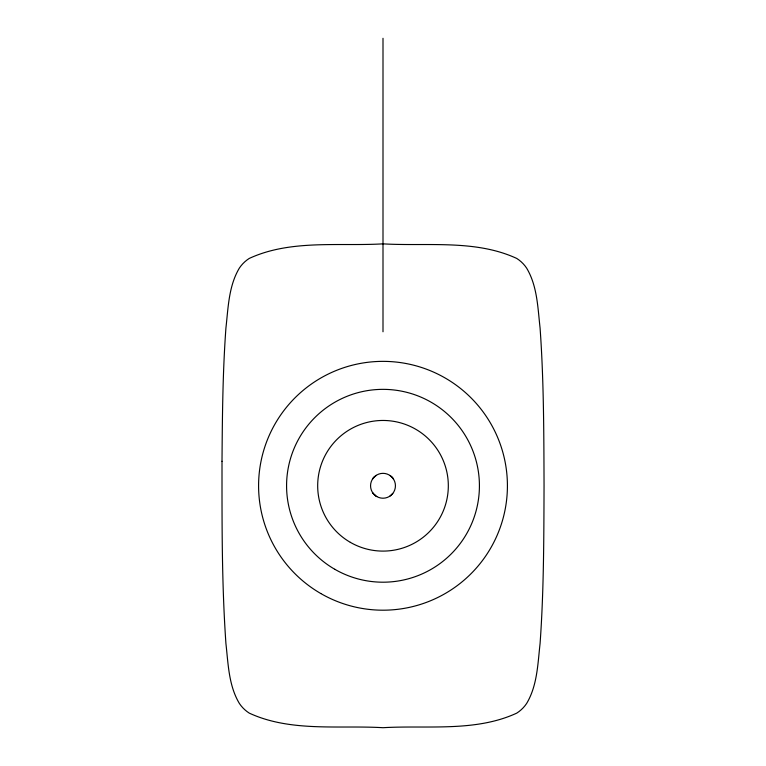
<?xml version="1.0" encoding="UTF-8"?>
<svg xmlns="http://www.w3.org/2000/svg" width="766" height="766" viewBox="0 0 766 766"><rect width="100%" height="100%" fill="white"/><g stroke="black" fill="none" stroke-linecap="round" stroke-linejoin="round"><path stroke-width="1.15" d="M372.611 478.932L374.488 476.701M373.042 478.319L376.154 475.389M392.776 493.476L390.009 496.052M376.029 496.081L373.243 493.495M389.98 475.475L390.478 475.839M375.541 495.736L375.129 495.42A12.103 12.103 0 0 1 374.201 494.577L374.201 494.577M390.507 475.858L392.69 477.974M391.799 476.979L392.738 478.032M373.013 493.199L372.535 492.509M393.006 478.377L393.351 478.865M383 38.3L383 331.774M222.006 461.276C222.025 522.029 221.671 582.878 225.922 643.517C228.23 663.749 228.622 685.56 239.404 703.504A33.618 33.618 0 0 0 249.218 713.098C290.611 732.277 338.706 725.105 383 727.7C427.304 725.115 475.389 732.267 516.791 713.108A33.618 33.618 0 0 0 526.606 703.514C537.368 685.56 537.78 663.749 540.078 643.517C543.841 591.036 543.841 538.374 544.052 485.778C543.841 433.183 543.841 380.52 540.078 328.04C537.77 307.808 537.378 285.996 526.596 268.052A33.618 33.618 0 0 0 516.782 258.458C475.389 239.279 427.294 246.451 383 243.856C338.696 246.441 290.611 239.289 249.209 258.448A33.618 33.618 0 0 0 239.394 268.043C228.632 285.996 228.22 307.808 225.922 328.04C222.676 372.362 222.37 416.848 222.006 461.276M376.776 496.55A12.438 12.438 0 0 0 395.438 485.778A12.438 12.438 0 0 0 376.776 475.006A12.438 12.438 0 0 0 376.776 496.55M320.791 593.526A124.418 124.418 0 0 0 507.418 485.778A124.418 124.418 0 0 0 320.791 378.031A124.418 124.418 0 0 0 320.791 593.526M334.79 569.282A96.42 96.42 0 0 0 479.42 485.778A96.42 96.42 0 0 0 334.79 402.274A96.42 96.42 0 0 0 334.79 569.282M350.34 542.347A65.321 65.321 0 0 0 448.321 485.778A65.321 65.321 0 0 0 350.34 429.209A65.321 65.321 0 0 0 350.34 542.347"/></g></svg>
